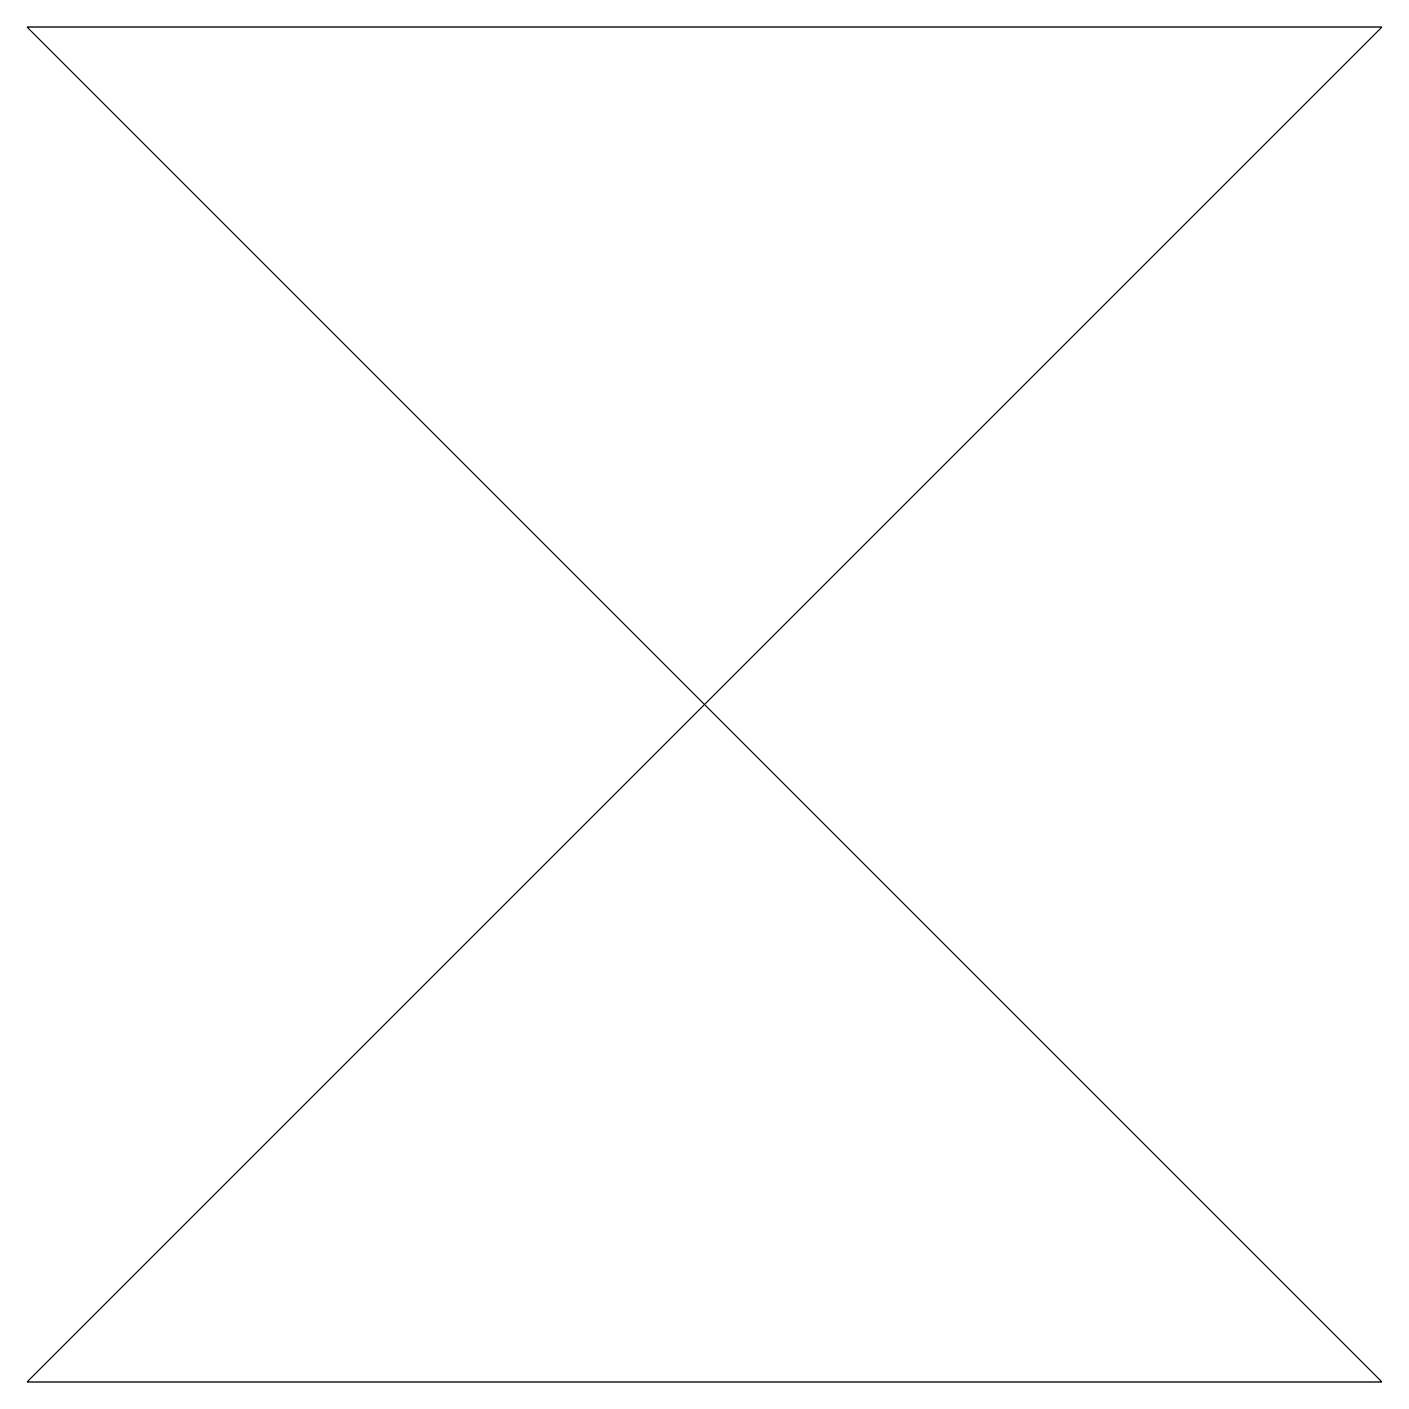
# Model space of a CAD drawing. Header units: millimetres. Extents: x 83.7 to 123.7, y 83.7 to 123.7.
import ezdxf

# ---------------------------------------------------------------- set-up
doc = ezdxf.new("R2010")
doc.units = ezdxf.units.MM
doc.header["$MEASUREMENT"] = 0

msp = doc.modelspace()

# ---------------------------------------------------------------- linework, layer by layer
msp.add_lwpolyline([(83.659, 83.659), (123.659, 83.659), (103.659, 103.659), (123.659, 123.659), (83.659, 123.659), (103.659, 103.659), (83.659, 83.659)], close=True)

doc.saveas('drawing.dxf')
